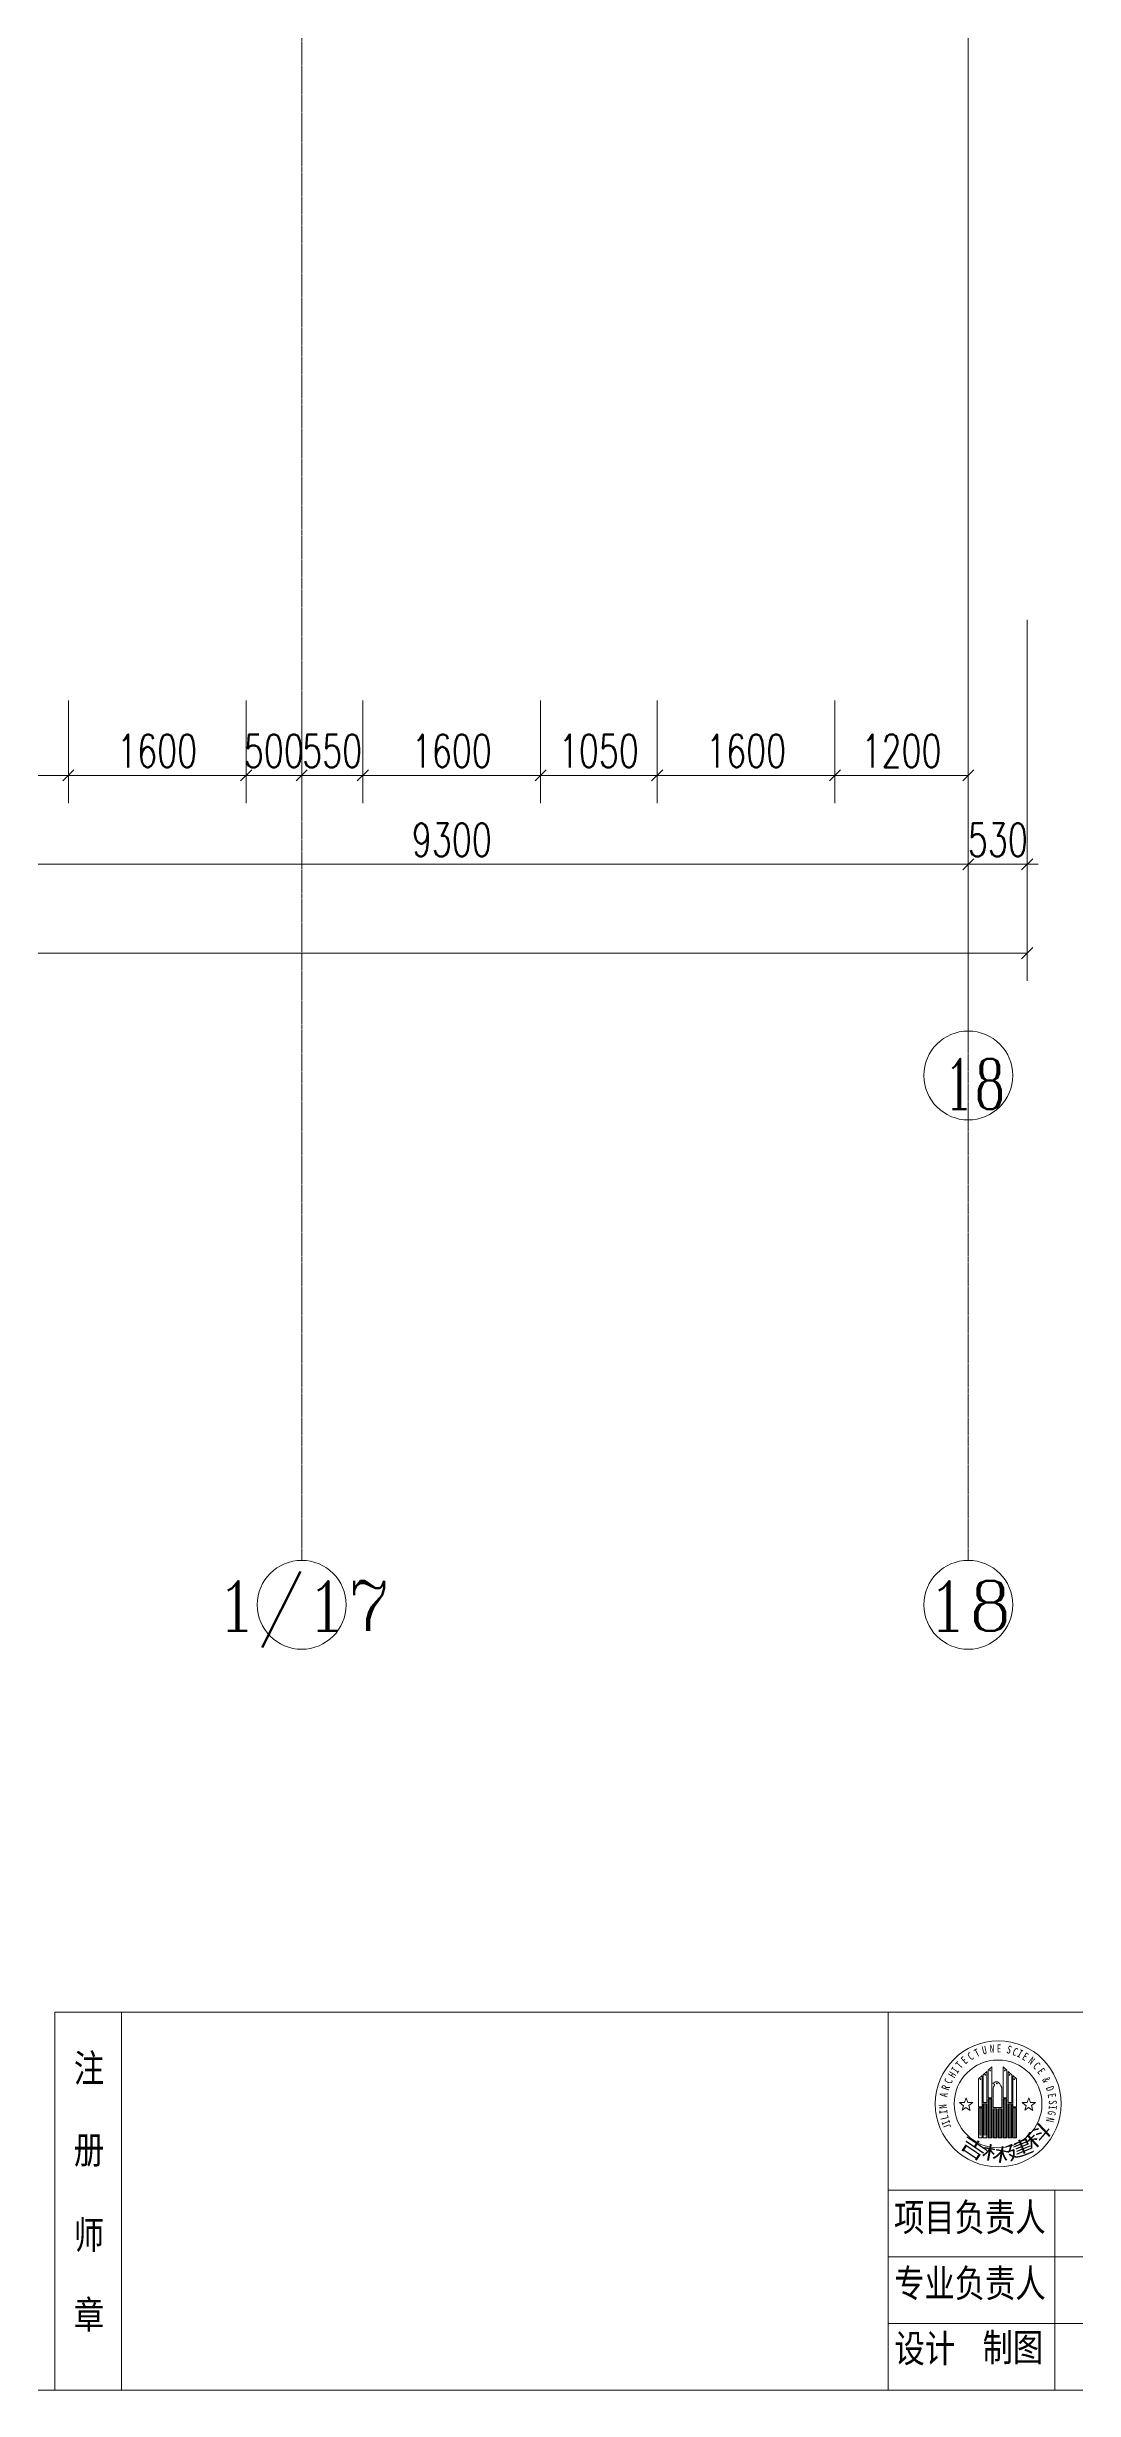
# Model space of a CAD drawing. Header units: millimetres. Extents: x -17321 to 106270, y -22341 to 35329.
# Drawn here: x 79706 to 88953, y -22071 to -987 of the extents above; entities that cross this region are included whole.
import ezdxf

# ---------------------------------------------------------------- set-up
doc = ezdxf.new("R2010")
doc.units = ezdxf.units.MM
doc.linetypes.add('IMPORT-DOTE _2_', pattern=[0])
doc.linetypes.add('轴网线', pattern=[22.24, 12.7, -3.18, 3.18, -3.18])
for name, color, linetype, lineweight in [('AXIS', 85, 'Continuous', 9), ('AXIS_TEXT', 250, 'Continuous', 9), ('DOTE', 157, 'IMPORT-DOTE _2_', 9), ('Lyb-Tj', 4, 'Continuous', 9), ('PUB_TITLE', 4, 'Continuous', 9), ('S-GRID', 1, 'Continuous', 13), ('S-GRID-IDEN', 1, 'Continuous', 18), ('记者站1205_t3_2__3F导出_dwg', 8, 'Continuous', 9)]:
    doc.layers.add(name, color=color, linetype=linetype, lineweight=lineweight)
doc.styles.add('Arial', font='arial.ttf', dxfattribs={"width": 1.5, "height": 124.416})
doc.styles.add('Arial_1', font='arial.ttf', dxfattribs={"width": 1.5, "height": 120})
doc.styles.add('Complex_16', font='complex_.ttf', dxfattribs={"height": 450})
doc.styles.add('Complex_5', font='complex_.ttf', dxfattribs={"width": 0.724138, "height": 452.54834})
doc.styles.add('Simplex_2', font='simplex_.ttf', dxfattribs={"width": 0.706, "height": 297.5})
doc.styles.add('宋体', font='', dxfattribs={"width": 0.8, "height": 72})
doc.styles.add('宋体_1', font='', dxfattribs={"width": 0.8, "height": 66})
doc.styles.add('宋体_2', font='', dxfattribs={"width": 0.8, "height": 250})
doc.styles.get('宋体').set_extended_font_data('SimSun')
doc.styles.get('宋体_1').set_extended_font_data('SimSun')
doc.styles.get('宋体_2').set_extended_font_data('SimSun')
pattern_1 = [(270, (182218.933, 235543.313), (9, -4.5), [0, -9])]

# ---------------------------------------------------------------- blocks, each defined once
blk = doc.blocks.new('记者站1205_t3_2__3F导出_dwg__ArchTick-1307849-建模-三层平面图')
at = {"layer": 'AXIS'}
blk.add_line((-0.5, -0.5), (0.5, 0.5), dxfattribs=at)
blk = doc.blocks.new('记者站1205_t3_2__3F导出_dwg_rfrfrff-1307956-建模-三层平面图')
at = {"layer": 'PUB_TITLE'}
h = blk.add_hatch(dxfattribs=at)
h.set_pattern_fill('FP_8', color=256, style=0, pattern_type=2)
h.set_pattern_definition(pattern_1)
h.paths.add_polyline_path([(349066, 160006), (349066, 160314), (349033, 160314), (349033, 160006)], flags=0)
h.paths.add_polyline_path([(349024, 160006), (349024, 160276), (348991, 160276), (348991, 160006)], flags=0)
h.paths.add_polyline_path([(349290, 160006), (349290, 160314), (349257, 160314), (349257, 160006)], flags=0)
h.paths.add_polyline_path([(349299, 160006), (349332, 160006), (349332, 160276), (349299, 160276)], flags=0)
h.paths.add_polyline_path([(349110, 160007), (349110, 160357), (349078, 160357), (349078, 160007)], flags=0)
h.paths.add_polyline_path([(349245, 160007), (349245, 160357), (349213, 160357), (349213, 160007)], flags=0)
h.paths.add_polyline_path([(349168, 160007), (349201, 160007), (349201, 160268), (349168, 160268)], flags=0)
h.paths.add_polyline_path([(349156, 160007), (349156, 160268), (349122, 160268), (349122, 160007)], flags=0)
h = blk.add_hatch(dxfattribs=at)
h.set_pattern_fill('FP_8', color=256, style=0, pattern_type=2)
h.set_pattern_definition(pattern_1)
h.paths.add_polyline_path([(349066, 160006), (349066, 160314), (349033, 160314), (349033, 160006)], flags=0)
h.paths.add_polyline_path([(349024, 160006), (349024, 160276), (348991, 160276), (348991, 160006)], flags=0)
h.paths.add_polyline_path([(349290, 160006), (349290, 160314), (349257, 160314), (349257, 160006)], flags=0)
h.paths.add_polyline_path([(349299, 160006), (349332, 160006), (349332, 160276), (349299, 160276)], flags=0)
h.paths.add_polyline_path([(349110, 160007), (349110, 160357), (349078, 160357), (349078, 160007)], flags=0)
h.paths.add_polyline_path([(349245, 160007), (349245, 160357), (349213, 160357), (349213, 160007)], flags=0)
h.paths.add_polyline_path([(349168, 160007), (349201, 160007), (349201, 160268), (349168, 160268)], flags=0)
h.paths.add_polyline_path([(349156, 160007), (349156, 160268), (349122, 160268), (349122, 160007)], flags=0)
at = {"layer": 'Lyb-Tj'}
blk.add_line((341277, 157737), (341277, 161137), dxfattribs=at)
at = {"layer": 'Lyb-Tj', "flags": 128}
blk.add_lwpolyline([(340677, 157737), (340677, 161137), (348177, 161137), (348177, 157737)], close=True, dxfattribs=at)
at = {"layer": 'PUB_TITLE', "flags": 128}
blk.add_lwpolyline([(348177, 157737), (366177, 157737), (366177, 161137), (348177, 161137), (348177, 157737), (348177, 161137), (366177, 161137), (366177, 157737), (348177, 157737), (357177, 157737), (357177, 161137), (357177, 157737), (357177, 159537), (357177, 157737), (348177, 157737), (357177, 157737), (357177, 159537)], dxfattribs=at)
at = {"layer": 'PUB_TITLE', "color": 1, "flags": 128}
for points in [[(348991, 160287), (348991, 160538), (349024, 160567), (349024, 160287), (348991, 160287), (348991, 160538), (349024, 160567), (349024, 160287)], [(349066, 160325), (349066, 160603), (349033, 160573), (349033, 160325), (349033, 160573), (349066, 160603)], [(349077, 160368), (349110, 160368), (349110, 160646), (349077, 160615), (349077, 160368), (349077, 160615), (349110, 160646), (349110, 160368)], [(349246, 160368), (349213, 160368), (349213, 160646), (349246, 160615), (349246, 160368), (349246, 160615), (349213, 160646), (349213, 160368)], [(349257, 160603), (349290, 160573), (349290, 160325), (349290, 160573)], [(349257, 160325), (349257, 160603)], [(349332, 160287), (349332, 160538), (349299, 160567), (349299, 160287), (349332, 160287), (349332, 160538), (349299, 160567), (349299, 160287)], [(349428, 160325), (349384, 160325), (349419, 160296), (349407, 160255), (349442, 160280), (349480, 160254), (349467, 160297), (349503, 160325), (349459, 160325), (349443, 160368), (349428, 160325), (349443, 160368), (349459, 160325), (349503, 160325), (349467, 160297), (349480, 160254), (349442, 160280), (349407, 160255), (349419, 160296), (349384, 160325)]]:
    blk.add_lwpolyline(points, close=True, dxfattribs=at)
at = {"layer": 'PUB_TITLE', "flags": 128}
for points in [[(349201, 160448), (349201, 160280), (349122, 160280), (349122, 160461), (349125, 160467), (349131, 160474), (349134, 160480), (349134, 160488), (349130, 160494), (349123, 160496), (349120, 160498), (349126, 160502), (349132, 160504), (349137, 160507), (349142, 160512), (349154, 160512), (349162, 160512), (349171, 160506), (349183, 160493), (349193, 160475), (349200, 160460)], [(349131, 160474), (349134, 160480), (349134, 160488), (349130, 160494), (349123, 160496), (349120, 160498), (349126, 160502), (349132, 160504), (349137, 160507), (349142, 160512), (349154, 160512), (349162, 160512), (349171, 160506), (349183, 160493), (349193, 160475), (349200, 160460), (349201, 160448), (349201, 160280), (349122, 160280), (349122, 160461), (349125, 160467)], [(348864, 160325), (348879, 160368), (348895, 160325), (348939, 160325), (348903, 160297), (348916, 160254), (348878, 160280), (348843, 160255), (348855, 160296), (348820, 160325), (348864, 160325), (348879, 160368), (348895, 160325), (348939, 160325), (348903, 160297), (348916, 160254), (348878, 160280), (348843, 160255), (348855, 160296), (348820, 160325)], [(348991, 160276), (349024, 160276), (349024, 160006), (348991, 160006), (348991, 160276), (349024, 160276), (349024, 160006), (348991, 160006)], [(349033, 160325), (349066, 160325)], [(349033, 160314), (349066, 160314), (349066, 160006), (349033, 160006), (349033, 160314), (349066, 160314), (349066, 160006), (349033, 160006)], [(349078, 160357), (349078, 160007), (349110, 160007), (349110, 160357), (349078, 160357), (349110, 160357), (349110, 160007), (349078, 160007)], [(349122, 160268), (349122, 160007), (349156, 160007), (349156, 160268), (349122, 160268), (349156, 160268), (349156, 160007), (349122, 160007)], [(349168, 160268), (349168, 160007), (349201, 160007), (349201, 160268), (349168, 160268), (349201, 160268), (349201, 160007), (349168, 160007)], [(349245, 160357), (349245, 160007), (349213, 160007), (349213, 160357), (349245, 160357), (349213, 160357), (349213, 160007), (349245, 160007)], [(349290, 160325), (349257, 160325)], [(349290, 160314), (349290, 160006), (349257, 160006), (349257, 160314), (349290, 160314), (349257, 160314), (349257, 160006), (349290, 160006)], [(349332, 160276), (349332, 160006), (349299, 160006), (349299, 160276), (349332, 160276), (349299, 160276), (349299, 160006), (349332, 160006)], [(366177, 159537), (348177, 159537)], [(349677, 159537), (349677, 157737)], [(348177, 158937), (357177, 158937)], [(348177, 158337), (357177, 158337)]]:
    blk.add_lwpolyline(points, close=True, dxfattribs=at)
at = {"layer": 'PUB_TITLE', "color": 1}
for centre in [(349009, 160535), (349009, 160535), (349052, 160573), (349052, 160573), (349095, 160613), (349095, 160613), (349228, 160613), (349228, 160613), (349271, 160573), (349271, 160573), (349314, 160535), (349314, 160535)]:
    blk.add_circle(centre, 3.49, dxfattribs=at)
at = {"layer": 'PUB_TITLE'}
blk.add_circle((349156, 160495), 3.49, dxfattribs=at)
blk.add_circle((349156, 160495), 3.49, dxfattribs=at)
for centre, radius, start, end in [((349169, 160312), 567, 0, 180), ((349169, 160312), 567, 0, 180), ((349167, 160312), 395, 0, 180), ((349167, 160312), 395, 0, 180), ((349169, 160312), 567, 180, 0), ((349169, 160312), 567, 180, 0), ((349167, 160312), 395, 180, 0), ((349167, 160312), 395, 180, 0)]:
    blk.add_arc(centre, radius, start, end, dxfattribs=at)
at = {"layer": 'Lyb-Tj', "char_height": 250, "width": 347.23, "attachment_point": 1, "line_spacing_factor": 0.877739, "style": '宋体_2'}
for s, insert in [('\\f宋体|b0|i0|c134|p2|;\\W.8;注', (340848, 160759)), ('\\f宋体|b0|i0|c134|p2|;\\W.8;册', (340848, 160025)), ('\\f宋体|b0|i0|c134|p2|;\\W.8;师', (340848, 159257)), ('\\f宋体|b0|i0|c134|p2|;\\W.8;章', (340848, 158540))]:
    blk.add_mtext(s, dxfattribs=dict(at, insert=insert))
at = {"layer": 'PUB_TITLE', "color": 1, "attachment_point": 1, "line_spacing_factor": 0.877739}
for s, insert, char_height, width, rotation, style in [('\\f宋体|b0|i0|c134|p2|;\\W.8;T', (348777, 160670), 72, 50, 50.1763, '宋体'), ('\\f宋体|b0|i0|c134|p2|;\\W.8;T', (348777, 160670), 72, 50, 50.1763, '宋体'), ('\\f宋体|b0|i0|c134|p2|;\\W.8;E', (348825, 160720), 72, 50, 40.8519, '宋体'), ('\\f宋体|b0|i0|c134|p2|;\\W.8;E', (348825, 160720), 72, 50, 40.8519, '宋体'), ('\\f宋体|b0|i0|c134|p2|;\\W.8;C', (348882, 160760), 72, 50, 34.5846, '宋体'), ('\\f宋体|b0|i0|c134|p2|;\\W.8;C', (348882, 160760), 72, 50, 34.5846, '宋体'), ('\\f宋体|b0|i0|c134|p2|;\\W.8;T', (348943, 160794), 72, 50, 27.4135, '宋体'), ('\\f宋体|b0|i0|c134|p2|;\\W.8;T', (348943, 160794), 72, 50, 27.4135, '宋体'), ('\\f宋体|b0|i0|c134|p2|;\\W.8;U', (349016, 160826), 72, 50, 13.8369, '宋体'), ('\\f宋体|b0|i0|c134|p2|;\\W.8;U', (349016, 160826), 72, 50, 13.8369, '宋体'), ('\\f宋体|b0|i0|c134|p2|;\\W.8;N', (349092, 160844), 72, 50, 2.0536, '宋体'), ('\\f宋体|b0|i0|c134|p2|;\\W.8;N', (349092, 160844), 72, 50, 2.0536, '宋体'), ('\\f宋体|b0|i0|c134|p2|;\\W.8;E', (349157, 160847), 72, 50, 359.7611, '宋体'), ('\\f宋体|b0|i0|c134|p2|;\\W.8;E', (349157, 160847), 72, 50, 359.7611, '宋体'), ('\\f宋体|b0|i0|c134|p2|;\\W.8;S', (349260, 160841), 72, 50, 341.4644, '宋体'), ('\\f宋体|b0|i0|c134|p2|;\\W.8;S', (349260, 160841), 72, 50, 341.4644, '宋体'), ('\\f宋体|b0|i0|c134|p2|;\\W.8;C', (349318, 160822), 72, 50, 336.6384, '宋体'), ('\\f宋体|b0|i0|c134|p2|;\\W.8;C', (349318, 160822), 72, 50, 336.6384, '宋体'), ('\\f宋体|b0|i0|c134|p2|;\\W.8;I', (349365, 160806), 72, 50, 332.1958, '宋体'), ('\\f宋体|b0|i0|c134|p2|;\\W.8;I', (349365, 160806), 72, 50, 332.1958, '宋体'), ('\\f宋体|b0|i0|c134|p2|;\\W.8;E', (349415, 160779), 72, 50, 328.4981, '宋体'), ('\\f宋体|b0|i0|c134|p2|;\\W.8;E', (349415, 160779), 72, 50, 328.4981, '宋体'), ('\\f宋体|b0|i0|c134|p2|;\\W.8;N', (349476, 160742), 72, 50, 322.3344, '宋体'), ('\\f宋体|b0|i0|c134|p2|;\\W.8;N', (349476, 160742), 72, 50, 322.3344, '宋体'), ('\\f宋体|b0|i0|c134|p2|;\\W.8;C', (349525, 160696), 72, 50, 316.2909, '宋体'), ('\\f宋体|b0|i0|c134|p2|;\\W.8;C', (349525, 160696), 72, 50, 316.2909, '宋体'), ('\\f宋体|b0|i0|c134|p2|;\\W.8;R', (348655, 160451), 72, 50, 72.1624, '宋体'), ('\\f宋体|b0|i0|c134|p2|;\\W.8;R', (348655, 160451), 72, 50, 72.1624, '宋体'), ('\\f宋体|b0|i0|c134|p2|;\\W.8;C', (348680, 160510), 72, 50, 72.16, '宋体'), ('\\f宋体|b0|i0|c134|p2|;\\W.8;C', (348680, 160510), 72, 50, 72.16, '宋体'), ('\\f宋体|b0|i0|c134|p2|;\\W.8;H', (348713, 160576), 72, 50, 59.3906, '宋体'), ('\\f宋体|b0|i0|c134|p2|;\\W.8;H', (348713, 160576), 72, 50, 59.3906, '宋体'), ('\\f宋体|b0|i0|c134|p2|;\\W.8;I', (348740, 160620), 72, 50, 56.0666, '宋体'), ('\\f宋体|b0|i0|c134|p2|;\\W.8;I', (348740, 160620), 72, 50, 56.0666, '宋体'), ('\\f宋体|b0|i0|c134|p2|;\\W.8;E', (349573, 160644), 72, 50, 306.7116, '宋体'), ('\\f宋体|b0|i0|c134|p2|;\\W.8;E', (349573, 160644), 72, 50, 306.7116, '宋体'), ('\\f宋体|b0|i0|c134|p2|;\\W.8;&', (349627, 160562), 72, 50, 294.6241, '宋体'), ('\\f宋体|b0|i0|c134|p2|;\\W.8;&', (349627, 160562), 72, 50, 294.6241, '宋体'), ('\\f宋体|b0|i0|c134|p2|;\\W.8;D', (349664, 160480), 72, 50, 287.9345, '宋体'), ('\\f宋体|b0|i0|c134|p2|;\\W.8;D', (349664, 160480), 72, 50, 287.9345, '宋体'), ('\\f宋体|b0|i0|c134|p2|;\\W.8;N', (348635, 160266), 72, 50, 94.83, '宋体'), ('\\f宋体|b0|i0|c134|p2|;\\W.8;N', (348635, 160266), 72, 50, 94.83, '宋体'), ('\\f宋体|b0|i0|c134|p2|;\\W.8;I', (348641, 160217), 72, 50, 94.8264, '宋体'), ('\\f宋体|b0|i0|c134|p2|;\\W.8;I', (348641, 160217), 72, 50, 94.8264, '宋体'), ('\\f宋体|b0|i0|c134|p2|;\\W.8;A', (348639, 160380), 72, 50, 81.0299, '宋体'), ('\\f宋体|b0|i0|c134|p2|;\\W.8;A', (348639, 160380), 72, 50, 81.0299, '宋体'), ('\\f宋体|b0|i0|c134|p2|;\\W.8;G', (349690, 160242), 72, 50, 259.6089, '宋体'), ('\\f宋体|b0|i0|c134|p2|;\\W.8;G', (349690, 160242), 72, 50, 259.6089, '宋体'), ('\\f宋体|b0|i0|c134|p2|;\\W.8;E', (349683, 160413), 72, 50, 280.7481, '宋体'), ('\\f宋体|b0|i0|c134|p2|;\\W.8;E', (349683, 160413), 72, 50, 280.7481, '宋体'), ('\\f宋体|b0|i0|c134|p2|;\\W.8;S', (349695, 160347), 72, 50, 272.8723, '宋体'), ('\\f宋体|b0|i0|c134|p2|;\\W.8;S', (349695, 160347), 72, 50, 272.8723, '宋体'), ('\\f宋体|b0|i0|c134|p2|;\\W.8;I', (349697, 160297), 72, 50, 266.0463, '宋体'), ('\\f宋体|b0|i0|c134|p2|;\\W.8;I', (349697, 160297), 72, 50, 266.0463, '宋体'), ('\\f宋体|b0|i0|c134|p2|;\\W.8;L', (348654, 160163), 72, 50, 103.5897, '宋体'), ('\\f宋体|b0|i0|c134|p2|;\\W.8;L', (348654, 160163), 72, 50, 103.5897, '宋体'), ('\\f宋体|b0|i0|c134|p2|;\\W.8;I', (348671, 160113), 72, 50, 111.28, '宋体'), ('\\f宋体|b0|i0|c134|p2|;\\W.8;I', (348671, 160113), 72, 50, 111.28, '宋体'), ('\\f宋体|b0|i0|c134|p2|;\\W.8;J', (348685, 160077), 66, 45.83, 111.2822, '宋体_1'), ('\\f宋体|b0|i0|c134|p2|;\\W.8;J', (348685, 160077), 66, 45.83, 111.2822, '宋体_1'), ('\\f宋体|b0|i0|c134|p2|;\\W.8;N', (349675, 160180), 72, 50, 256.9853, '宋体'), ('\\f宋体|b0|i0|c134|p2|;\\W.8;N', (349675, 160180), 72, 50, 256.9853, '宋体')]:
    blk.add_mtext(s, dxfattribs=dict(at, insert=insert, char_height=char_height, width=width, rotation=rotation, style=style))
at = {"layer": 'PUB_TITLE', "color": 7, "attachment_point": 1, "line_spacing_factor": 0.941778}
for s, insert, char_height, width, rotation, style in [('\\fArial|b0|i0|c134|p34|;\\W1.5;科', (349390, 159983), 124.42, 307.69, 42.8144, 'Arial'), ('\\fArial|b0|i0|c134|p34|;\\W1.5;科', (349390, 159983), 124.42, 307.69, 42.8144, 'Arial'), ('\\fArial|b0|i0|c134|p34|;\\W1.5;吉', (348878, 160035), 124.42, 307.69, 326.1082, 'Arial'), ('\\fArial|b0|i0|c134|p34|;\\W1.5;吉', (348878, 160035), 124.42, 307.69, 326.1082, 'Arial'), ('\\fArial|b0|i0|c134|p34|;\\W1.5;林', (349034, 159944), 120, 296.77, 350, 'Arial_1'), ('\\fArial|b0|i0|c134|p34|;\\W1.5;林', (349034, 159944), 120, 296.77, 350, 'Arial_1'), ('\\fArial|b0|i0|c134|p34|;\\W1.5;建', (349218, 159914), 124.42, 307.69, 21.953, 'Arial'), ('\\fArial|b0|i0|c134|p34|;\\W1.5;建', (349218, 159914), 124.42, 307.69, 21.953, 'Arial')]:
    blk.add_mtext(s, dxfattribs=dict(at, insert=insert, char_height=char_height, width=width, rotation=rotation, style=style))
at = {"layer": 'PUB_TITLE', "char_height": 250, "attachment_point": 1, "line_spacing_factor": 0.877739, "style": '宋体_2'}
for s, insert, width in [('项目负责人', (348231, 159417), 1736.14), ('项目负责人', (348231, 159417), 1736.14), ('专业负责人', (348232, 158823), 1736.14), ('专业负责人', (348232, 158823), 1736.14), ('设计', (348235, 158237), 694.46), ('设计', (348235, 158237), 694.46), ('制图', (349028, 158246), 694.46), ('制图', (349028, 158246), 694.46)]:
    blk.add_mtext(s, dxfattribs=dict(at, insert=insert, width=width))
blk = doc.blocks.new('记者站1205_t3_2__3F导出_dwg-1307846-建模-三层平面图')
at = {"layer": 'AXIS'}
for p, q in [((2656987, 426222), (2656987, 422222)), ((2656987, 425197), (2656987, 424272)), ((2568457, 422922), (2657517, 422922))]:
    blk.add_line(p, q, dxfattribs=at)
at = {"layer": 'AXIS', "flags": 128}
for points in [[(2656987, 423472), (2656987, 425922)], [(2648887, 424272), (2648887, 425197)], [(2650487, 424272), (2650487, 425197)], [(2650987, 424272), (2650987, 425197)], [(2651537, 424272), (2651537, 425197)], [(2653137, 424272), (2653137, 425197)], [(2654187, 424272), (2654187, 425197)], [(2655787, 424272), (2655787, 425197)]]:
    blk.add_lwpolyline(points, close=True, dxfattribs=at)
for points in [[(2657517, 423472), (2657517, 425922), (2657517, 422672)], [(2650387, 424522), (2650487, 424522), (2648887, 424522), (2647687, 424522), (2646487, 424522), (2644887, 424522), (2644987, 424522)], [(2650487, 424522), (2650987, 424522), (2651087, 424522)], [(2651537, 424522), (2650987, 424522), (2650887, 424522)], [(2656987, 424522), (2655787, 424522), (2654187, 424522), (2653137, 424522), (2651537, 424522), (2651637, 424522)], [(2656887, 423722), (2656987, 423722), (2647687, 423722), (2644387, 423722), (2638387, 423722), (2629087, 423722), (2619787, 423722), (2616787, 423722), (2609187, 423722), (2606187, 423722), (2596887, 423722), (2587587, 423722), (2578287, 423722), (2568987, 423722), (2568457, 423722), (2568357, 423722)], [(2656987, 423722), (2657517, 423722), (2657617, 423722)]]:
    blk.add_lwpolyline(points, dxfattribs=at)
at = {"layer": 'AXIS'}
blk.add_circle((2656987, 421822), 400, dxfattribs=at)
at = {"layer": 'DOTE', "linetype": 'Continuous'}
blk.add_line((2656987, 426222), (2656987, 460054), dxfattribs=at)
at = {"layer": 'PUB_TITLE', "flags": 128}
blk.add_lwpolyline([(2551665, 409993), (2674265, 409993), (2674265, 467393), (2551665, 467393)], close=True, dxfattribs=at)
at = {"xscale": 100, "yscale": 100, "zscale": 100}
for p in [(2648887, 424522), (2650487, 424522), (2650487, 424522), (2650987, 424522), (2653137, 424522), (2654187, 424522), (2655787, 424522), (2656987, 424522), (2656987, 423722), (2656987, 423722), (2657517, 422922)]:
    blk.add_blockref('记者站1205_t3_2__3F导出_dwg__ArchTick-1307849-建模-三层平面图', p, dxfattribs=at)
at = {"xscale": 100, "yscale": 100, "zscale": 100, "rotation": 180}
for p in [(2648887, 424522), (2650987, 424522), (2651537, 424522), (2651537, 424522), (2653137, 424522), (2654187, 424522), (2655787, 424522), (2657517, 423722)]:
    blk.add_blockref('记者站1205_t3_2__3F导出_dwg__ArchTick-1307849-建模-三层平面图', p, dxfattribs=at)
blk.add_blockref('记者站1205_t3_2__3F导出_dwg_rfrfrff-1307956-建模-三层平面图', (2308088, 252256))
at = {"layer": 'AXIS', "color": 7, "char_height": 297.5, "attachment_point": 2, "line_spacing_factor": 1.125731, "style": 'Simplex_2'}
for s, insert, width in [('1600', (2649687, 424891), 871.28), ('500', (2650737, 424891), 688.42), ('550', (2651262, 424891), 688.42), ('1600', (2652337, 424891), 871.28), ('1050', (2653662, 424891), 871.28), ('1600', (2654987, 424891), 871.28), ('1200', (2656387, 424891), 871.28), ('9300', (2652337, 424091), 917.9), ('530', (2657252, 424091), 688.42)]:
    blk.add_mtext(s, dxfattribs=dict(at, insert=insert, width=width))
at = {"layer": 'AXIS_TEXT', "color": 7, "insert": (2656760, 421972), "char_height": 452.5, "width": 646.01, "attachment_point": 1, "line_spacing_factor": 1.141342, "style": 'Complex_5'}
blk.add_mtext('18', dxfattribs=at)
blk = doc.blocks.new('轴网 - 宽度系数 1-579523-建模-三层平面图')
at = {"layer": 'S-GRID-IDEN'}
blk.add_circle((0, 0), 4, dxfattribs=at)

msp = doc.modelspace()

# ---------------------------------------------------------------- linework, layer by layer
at = {"layer": 'S-GRID', "linetype": '轴网线'}
for p, q in [((88000, -14605), (88000, 33190)), ((82000, -14605), (82000, 8700))]:
    msp.add_line(p, q, dxfattribs=at)

# ---------------------------------------------------------------- block references
at = {"layer": 'S-GRID-IDEN', "xscale": 99.99999999999991, "yscale": 99.99999999999991, "zscale": 99.99999999999991}
for p in [(82000, -15005), (88000, -15005)]:
    msp.add_blockref('轴网 - 宽度系数 1-579523-建模-三层平面图', p, dxfattribs=at)
at = {"layer": '记者站1205_t3_2__3F导出_dwg', "color": 4}
msp.add_blockref('记者站1205_t3_2__3F导出_dwg-1307846-建模-三层平面图', (-2568987, -432064), dxfattribs=at)

# ---------------------------------------------------------------- texts
at = {"layer": 'S-GRID-IDEN', "lineweight": 13, "char_height": 450, "attachment_point": 1, "style": 'Complex_16'}
for s, insert, width in [('1/17', (81219, -14790), 1883.97), ('18', (87619, -14790), 913.92)]:
    msp.add_mtext(s, dxfattribs=dict(at, insert=insert, width=width))

doc.saveas('drawing.dxf')
